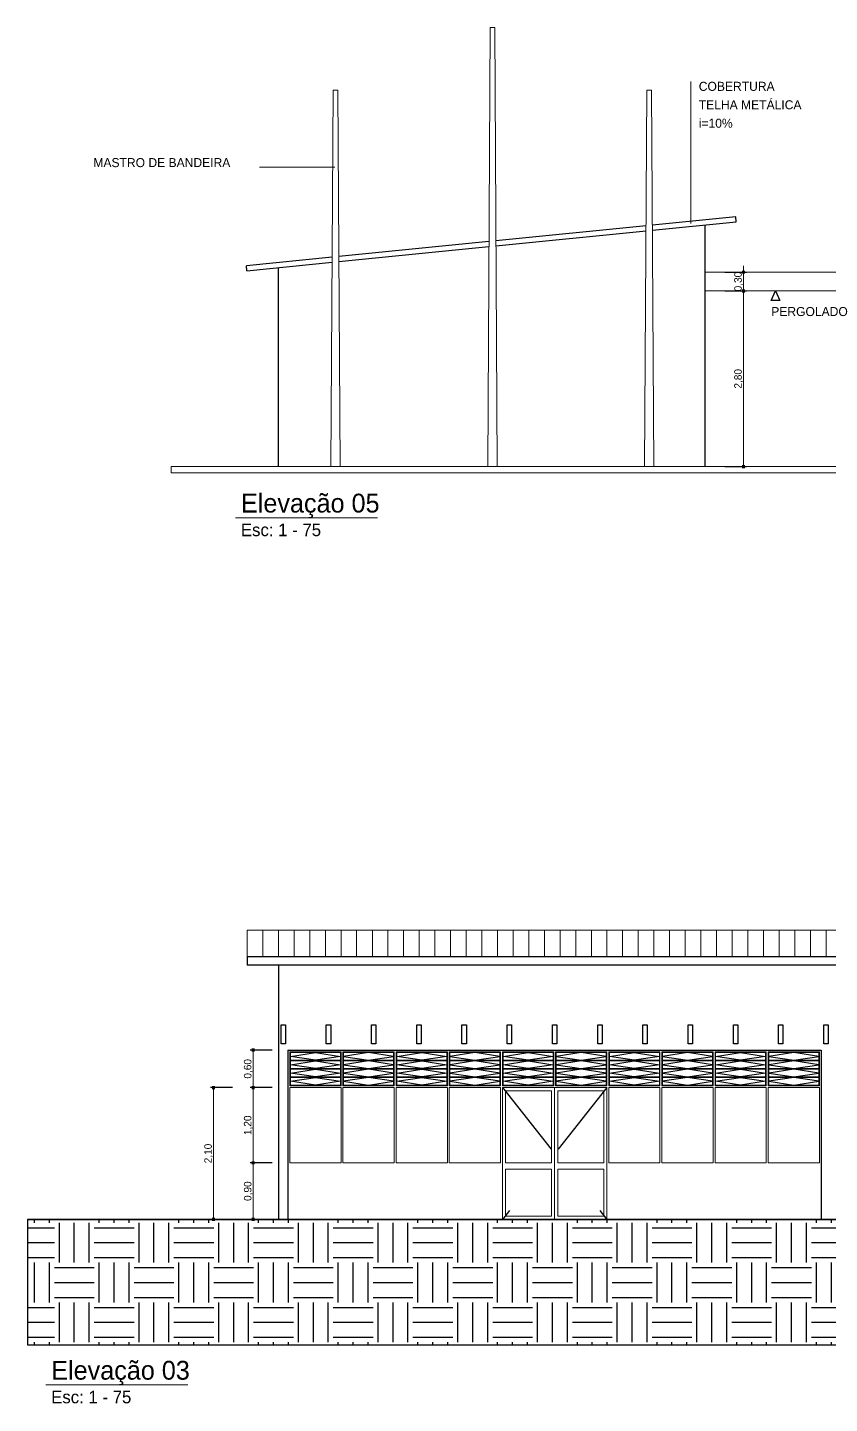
# Model space of a CAD drawing. Header units: millimetres. Extents: x 3006 to 6000, y 1661 to 3774.
# Drawn here: x 4152.47 to 4165.25, y 1792.82 to 1814.75 of the extents above; entities that cross this region are included whole.
import ezdxf

# ---------------------------------------------------------------- set-up
doc = ezdxf.new("R2010")
doc.units = ezdxf.units.MM
doc.header["$LTSCALE"] = 10
doc.linetypes.add('TT3', pattern=[0.25, 0.125, -0.125])
doc.linetypes.add('TT4', pattern=[0.1, 0.05, -0.05])
for name, color, linetype, lineweight in [('.10', 200, 'Continuous', 9), ('.15', 150, 'Continuous', 15), ('.25', 70, 'Continuous', 25), ('.30', 50, 'Continuous', 30), ('COTAS', 230, 'Continuous', 15)]:
    doc.layers.add(name, color=color, linetype=linetype, lineweight=lineweight)
for name, color, linetype in [('.20 hachura', 185, 'Continuous'), ('ARQ-SMB', 9, 'Continuous'), ('Escrita', 34, 'Continuous')]:
    doc.layers.add(name, color=color, linetype=linetype)
doc.layers.add('Verde', color=7, linetype='Continuous', true_color=0x136734)
doc.styles.add('Texto Wilian', font='himalaya.ttf')
doc.dimstyles.new('Cota 1-75 Exter WMJ', dxfattribs={"dimtxt": 0.12, "dimasz": 0.05, "dimexe": 0.05, "dimexo": 0.1, "dimgap": 0.002, "dimtad": 1, "dimzin": 1, "dimtxsty": 'Texto Wilian', "dimblk": 'BOXFILLED', "dimcen": 2.5, "dimclrd": 230, "dimclre": 230, "dimclrt": 104, "dimazin": 0, "dimtfac": 1, "dimtix": 1, "dimtmove": 0, "dimatfit": 3, "dimfxl": 0.3, "dimfxlon": 1, "dimlwd": 20, "dimarcsym": 1})

# ---------------------------------------------------------------- blocks, each defined once
blk = doc.blocks.new('_BoxFilled')
at = {"color": 0, "linetype": 'ByBlock', "lineweight": -2}
blk.add_line((-0.5, 0), (-1, 0), dxfattribs=at)
at = {"color": 0, "linetype": 'ByBlock'}
blk.add_solid([(-0.5, 0.5), (0.5, 0.5), (-0.5, -0.5), (0.5, -0.5)], dxfattribs=at)
blk = doc.blocks.new('*D556')
at = {"layer": 'COTAS', "color": 230, "lineweight": -2, "transparency": 16777216}
for p, q in [((4156.369, 1797.854), (4156.019, 1797.854)), ((4156.369, 1796.654), (4156.019, 1796.654))]:
    blk.add_line(p, q, dxfattribs=at)
at = {"layer": 'COTAS', "color": 230, "linetype": 'Continuous', "lineweight": 20, "transparency": 16777216}
blk.add_line((4156.069, 1796.704), (4156.069, 1797.804), dxfattribs=at)
at = {"layer": 'Defpoints', "color": 0, "transparency": 16777216}
for p in [(4156.069, 1797.854), (4157.569, 1797.854), (4157.569, 1796.654)]:
    blk.add_point(p, dxfattribs=at)
at = {"layer": 'COTAS', "color": 230, "lineweight": 20, "transparency": 16777216, "xscale": 0.05, "yscale": 0.05, "zscale": 0.05}
for p, rotation in [((4156.069, 1797.854), 90), ((4156.069, 1796.654), 270)]:
    blk.add_blockref('_BoxFilled', p, dxfattribs=dict(at, rotation=rotation))
at = {"layer": 'COTAS', "color": 104, "transparency": 16777216, "insert": (4155.992, 1797.254), "char_height": 0.12, "attachment_point": 5, "rotation": 90, "style": 'Texto Wilian'}
blk.add_mtext('1,20', dxfattribs=at)
blk = doc.blocks.new('*D557')
at = {"layer": 'COTAS', "color": 230, "lineweight": -2, "transparency": 16777216}
for p, q in [((4156.369, 1798.454), (4156.019, 1798.454)), ((4156.369, 1797.854), (4156.019, 1797.854))]:
    blk.add_line(p, q, dxfattribs=at)
at = {"layer": 'COTAS', "color": 230, "linetype": 'Continuous', "lineweight": 20, "transparency": 16777216}
blk.add_line((4156.069, 1797.904), (4156.069, 1798.404), dxfattribs=at)
at = {"layer": 'Defpoints', "color": 0, "transparency": 16777216}
for p in [(4156.069, 1798.454), (4157.569, 1798.454), (4157.569, 1797.854)]:
    blk.add_point(p, dxfattribs=at)
at = {"layer": 'COTAS', "color": 230, "lineweight": 20, "transparency": 16777216, "xscale": 0.05, "yscale": 0.05, "zscale": 0.05}
for p, rotation in [((4156.069, 1798.454), 90), ((4156.069, 1797.854), 270)]:
    blk.add_blockref('_BoxFilled', p, dxfattribs=dict(at, rotation=rotation))
at = {"layer": 'COTAS', "color": 104, "transparency": 16777216, "insert": (4155.992, 1798.154), "char_height": 0.12, "attachment_point": 5, "rotation": 90, "style": 'Texto Wilian'}
blk.add_mtext('0,60', dxfattribs=at)
blk = doc.blocks.new('*D577')
at = {"layer": 'COTAS', "color": 230, "linetype": 'Continuous', "lineweight": 20, "transparency": 16777216}
for p, q in [((4163.883, 1810.904), (4163.883, 1810.954)), ((4163.883, 1810.554), (4163.883, 1810.854)), ((4163.883, 1810.504), (4163.883, 1810.454))]:
    blk.add_line(p, q, dxfattribs=at)
at = {"layer": 'COTAS', "color": 230, "lineweight": -2, "transparency": 16777216}
for p, q in [((4163.583, 1810.854), (4163.933, 1810.854)), ((4163.583, 1810.554), (4163.933, 1810.554))]:
    blk.add_line(p, q, dxfattribs=at)
at = {"layer": 'Defpoints', "color": 0, "transparency": 16777216}
for p in [(4163.273, 1810.854), (4163.883, 1810.854), (4163.273, 1810.554)]:
    blk.add_point(p, dxfattribs=at)
at = {"layer": 'COTAS', "color": 230, "lineweight": 20, "transparency": 16777216, "xscale": 0.05, "yscale": 0.05, "zscale": 0.05}
for p, rotation in [((4163.883, 1810.854), 270), ((4163.883, 1810.554), 90)]:
    blk.add_blockref('_BoxFilled', p, dxfattribs=dict(at, rotation=rotation))
at = {"layer": 'COTAS', "color": 104, "transparency": 16777216, "insert": (4163.806, 1810.704), "char_height": 0.12, "attachment_point": 5, "rotation": 90, "style": 'Texto Wilian'}
blk.add_mtext('0,30', dxfattribs=at)
blk = doc.blocks.new('*D578')
at = {"layer": 'COTAS', "color": 230, "lineweight": -2, "transparency": 16777216}
for p, q in [((4163.583, 1810.554), (4163.933, 1810.554)), ((4163.583, 1807.754), (4163.933, 1807.754))]:
    blk.add_line(p, q, dxfattribs=at)
at = {"layer": 'COTAS', "color": 230, "linetype": 'Continuous', "lineweight": 20, "transparency": 16777216}
blk.add_line((4163.883, 1810.504), (4163.883, 1807.804), dxfattribs=at)
at = {"layer": 'Defpoints', "color": 0, "transparency": 16777216}
for p in [(4163.273, 1810.554), (4163.273, 1807.754), (4163.883, 1807.754)]:
    blk.add_point(p, dxfattribs=at)
at = {"layer": 'COTAS', "color": 230, "lineweight": 20, "transparency": 16777216, "xscale": 0.05, "yscale": 0.05, "zscale": 0.05}
for p, rotation in [((4163.883, 1810.554), 90), ((4163.883, 1807.754), 270)]:
    blk.add_blockref('_BoxFilled', p, dxfattribs=dict(at, rotation=rotation))
at = {"layer": 'COTAS', "color": 104, "transparency": 16777216, "insert": (4163.806, 1809.154), "char_height": 0.12, "attachment_point": 5, "rotation": 90, "style": 'Texto Wilian'}
blk.add_mtext('2,80', dxfattribs=at)
blk = doc.blocks.new('*D566')
at = {"layer": 'COTAS', "color": 230, "lineweight": -2, "transparency": 16777216}
for p, q in [((4156.369, 1796.654), (4156.019, 1796.654)), ((4156.369, 1795.754), (4156.019, 1795.754))]:
    blk.add_line(p, q, dxfattribs=at)
at = {"layer": 'COTAS', "color": 230, "linetype": 'Continuous', "lineweight": 20, "transparency": 16777216}
blk.add_line((4156.069, 1795.804), (4156.069, 1796.604), dxfattribs=at)
at = {"layer": 'Defpoints', "color": 0, "transparency": 16777216}
for p in [(4156.069, 1796.654), (4157.569, 1796.654), (4157.569, 1795.754)]:
    blk.add_point(p, dxfattribs=at)
at = {"layer": 'COTAS', "color": 230, "lineweight": 20, "transparency": 16777216, "xscale": 0.05, "yscale": 0.05, "zscale": 0.05}
for p, rotation in [((4156.069, 1796.654), 90), ((4156.069, 1795.754), 270)]:
    blk.add_blockref('_BoxFilled', p, dxfattribs=dict(at, rotation=rotation))
at = {"layer": 'COTAS', "color": 104, "transparency": 16777216, "insert": (4155.992, 1796.204), "char_height": 0.12, "attachment_point": 5, "rotation": 90, "style": 'Texto Wilian'}
blk.add_mtext('0,90', dxfattribs=at)
blk = doc.blocks.new('*D568')
at = {"layer": 'COTAS', "color": 230, "lineweight": -2, "transparency": 16777216}
for p, q in [((4155.737, 1797.854), (4155.387, 1797.854)), ((4155.737, 1795.754), (4155.387, 1795.754))]:
    blk.add_line(p, q, dxfattribs=at)
at = {"layer": 'COTAS', "color": 230, "linetype": 'Continuous', "lineweight": 20, "transparency": 16777216}
blk.add_line((4155.437, 1795.804), (4155.437, 1797.804), dxfattribs=at)
at = {"layer": 'Defpoints', "color": 0, "transparency": 16777216}
for p in [(4155.437, 1797.854), (4156.037, 1797.854), (4156.037, 1795.754)]:
    blk.add_point(p, dxfattribs=at)
at = {"layer": 'COTAS', "color": 230, "lineweight": 20, "transparency": 16777216, "xscale": 0.05, "yscale": 0.05, "zscale": 0.05}
for p, rotation in [((4155.437, 1797.854), 90), ((4155.437, 1795.754), 270)]:
    blk.add_blockref('_BoxFilled', p, dxfattribs=dict(at, rotation=rotation))
at = {"layer": 'COTAS', "color": 104, "transparency": 16777216, "insert": (4155.361, 1796.804), "char_height": 0.12, "attachment_point": 5, "rotation": 90, "style": 'Texto Wilian'}
blk.add_mtext('2,10', dxfattribs=at)

msp = doc.modelspace()

# ---------------------------------------------------------------- hatches: boundary and pattern name
at = {"layer": '.20 hachura', "true_color": 0xc2a3a3}
h = msp.add_hatch(dxfattribs=at)
h.set_pattern_fill('EARTH', color=253, scale=0.1)
h.paths.add_polyline_path([(4152.473, 1795.754), (4152.473, 1793.754), (4177.923, 1793.754), (4177.923, 1795.754)])

# ---------------------------------------------------------------- linework, layer by layer
at = {"layer": '.10', "color": 200, "lineweight": 9}
for p, q in [((4156.653, 1797.884), (4156.653, 1798.424)), ((4156.653, 1798.424), (4157.47, 1798.424)), ((4156.663, 1798.291), (4156.663, 1798.414)), ((4156.663, 1798.414), (4157.46, 1798.414)), ((4157.46, 1798.414), (4157.46, 1798.291)), ((4157.47, 1798.424), (4157.47, 1797.884)), ((4158.317, 1798.424), (4157.5, 1798.424)), ((4157.5, 1798.424), (4157.5, 1797.884)), ((4158.307, 1798.414), (4157.51, 1798.414)), ((4157.51, 1798.414), (4157.51, 1798.291)), ((4158.307, 1798.291), (4158.307, 1798.414)), ((4158.317, 1797.884), (4158.317, 1798.424)), ((4158.347, 1797.884), (4158.347, 1798.424)), ((4158.347, 1798.424), (4159.164, 1798.424)), ((4158.357, 1798.291), (4158.357, 1798.414)), ((4158.357, 1798.414), (4159.154, 1798.414)), ((4159.154, 1798.414), (4159.154, 1798.291)), ((4159.164, 1798.424), (4159.164, 1797.884)), ((4160.011, 1798.424), (4159.194, 1798.424)), ((4159.194, 1798.424), (4159.194, 1797.884)), ((4160.001, 1798.414), (4159.204, 1798.414)), ((4159.204, 1798.414), (4159.204, 1798.291)), ((4160.001, 1798.291), (4160.001, 1798.414)), ((4160.011, 1797.884), (4160.011, 1798.424)), ((4160.041, 1797.884), (4160.041, 1798.424)), ((4160.041, 1798.424), (4160.858, 1798.424)), ((4160.051, 1798.291), (4160.051, 1798.414)), ((4160.051, 1798.414), (4160.848, 1798.414)), ((4160.848, 1798.414), (4160.848, 1798.291)), ((4160.858, 1798.424), (4160.858, 1797.884)), ((4161.705, 1798.424), (4160.888, 1798.424)), ((4160.888, 1798.424), (4160.888, 1797.884)), ((4161.695, 1798.414), (4160.898, 1798.414)), ((4160.898, 1798.414), (4160.898, 1798.291)), ((4161.695, 1798.291), (4161.695, 1798.414)), ((4161.705, 1797.884), (4161.705, 1798.424)), ((4161.735, 1797.884), (4161.735, 1798.424)), ((4161.735, 1798.424), (4162.552, 1798.424)), ((4161.745, 1798.291), (4161.745, 1798.414)), ((4161.745, 1798.414), (4162.542, 1798.414)), ((4162.542, 1798.414), (4162.542, 1798.291)), ((4162.552, 1798.424), (4162.552, 1797.884)), ((4163.399, 1798.424), (4162.582, 1798.424)), ((4162.582, 1798.424), (4162.582, 1797.884)), ((4163.389, 1798.414), (4162.592, 1798.414)), ((4162.592, 1798.414), (4162.592, 1798.291)), ((4163.389, 1798.291), (4163.389, 1798.414)), ((4163.399, 1797.884), (4163.399, 1798.424)), ((4163.429, 1797.884), (4163.429, 1798.424)), ((4163.429, 1798.424), (4164.246, 1798.424)), ((4163.439, 1798.291), (4163.439, 1798.414)), ((4163.439, 1798.414), (4164.236, 1798.414)), ((4164.236, 1798.414), (4164.236, 1798.291)), ((4164.246, 1798.424), (4164.246, 1797.884)), ((4165.093, 1798.424), (4164.276, 1798.424)), ((4164.276, 1798.424), (4164.276, 1797.884)), ((4165.083, 1798.414), (4164.286, 1798.414)), ((4164.286, 1798.414), (4164.286, 1798.291)), ((4165.083, 1798.291), (4165.083, 1798.414)), ((4165.093, 1797.884), (4165.093, 1798.424)), ((4156.663, 1798.291), (4157.46, 1798.291)), ((4156.663, 1798.159), (4156.663, 1798.281)), ((4156.663, 1798.281), (4157.46, 1798.281)), ((4157.46, 1798.281), (4157.46, 1798.159)), ((4158.307, 1798.291), (4157.51, 1798.291)), ((4157.51, 1798.281), (4157.51, 1798.159)), ((4158.307, 1798.281), (4157.51, 1798.281)), ((4158.307, 1798.159), (4158.307, 1798.281)), ((4158.357, 1798.291), (4159.154, 1798.291)), ((4158.357, 1798.159), (4158.357, 1798.281)), ((4158.357, 1798.281), (4159.154, 1798.281)), ((4159.154, 1798.281), (4159.154, 1798.159)), ((4160.001, 1798.291), (4159.204, 1798.291)), ((4159.204, 1798.281), (4159.204, 1798.159)), ((4160.001, 1798.281), (4159.204, 1798.281)), ((4160.001, 1798.159), (4160.001, 1798.281)), ((4160.051, 1798.291), (4160.848, 1798.291)), ((4160.051, 1798.159), (4160.051, 1798.281)), ((4160.051, 1798.281), (4160.848, 1798.281)), ((4160.848, 1798.281), (4160.848, 1798.159)), ((4161.695, 1798.291), (4160.898, 1798.291)), ((4160.898, 1798.281), (4160.898, 1798.159)), ((4161.695, 1798.281), (4160.898, 1798.281)), ((4161.695, 1798.159), (4161.695, 1798.281)), ((4161.745, 1798.291), (4162.542, 1798.291)), ((4161.745, 1798.159), (4161.745, 1798.281)), ((4161.745, 1798.281), (4162.542, 1798.281)), ((4162.542, 1798.281), (4162.542, 1798.159)), ((4163.389, 1798.291), (4162.592, 1798.291)), ((4162.592, 1798.281), (4162.592, 1798.159)), ((4163.389, 1798.281), (4162.592, 1798.281)), ((4163.389, 1798.159), (4163.389, 1798.281)), ((4163.439, 1798.291), (4164.236, 1798.291)), ((4163.439, 1798.159), (4163.439, 1798.281)), ((4163.439, 1798.281), (4164.236, 1798.281)), ((4164.236, 1798.281), (4164.236, 1798.159)), ((4165.083, 1798.291), (4164.286, 1798.291)), ((4164.286, 1798.281), (4164.286, 1798.159)), ((4165.083, 1798.281), (4164.286, 1798.281)), ((4165.083, 1798.159), (4165.083, 1798.281)), ((4156.663, 1798.159), (4157.46, 1798.159)), ((4156.663, 1798.026), (4156.663, 1798.149)), ((4156.663, 1798.149), (4157.46, 1798.149)), ((4156.663, 1798.026), (4157.46, 1798.026)), ((4156.663, 1797.894), (4156.663, 1798.016)), ((4156.663, 1798.016), (4157.46, 1798.016)), ((4157.46, 1798.149), (4157.46, 1798.026)), ((4157.46, 1798.016), (4157.46, 1797.894)), ((4158.307, 1798.159), (4157.51, 1798.159)), ((4157.51, 1798.149), (4157.51, 1798.026)), ((4158.307, 1798.149), (4157.51, 1798.149)), ((4158.307, 1798.026), (4157.51, 1798.026)), ((4157.51, 1798.016), (4157.51, 1797.894)), ((4158.307, 1798.016), (4157.51, 1798.016)), ((4158.307, 1798.026), (4158.307, 1798.149)), ((4158.307, 1797.894), (4158.307, 1798.016)), ((4158.357, 1798.159), (4159.154, 1798.159)), ((4158.357, 1798.026), (4158.357, 1798.149)), ((4158.357, 1798.149), (4159.154, 1798.149)), ((4158.357, 1798.026), (4159.154, 1798.026)), ((4158.357, 1797.894), (4158.357, 1798.016)), ((4158.357, 1798.016), (4159.154, 1798.016)), ((4159.154, 1798.149), (4159.154, 1798.026)), ((4159.154, 1798.016), (4159.154, 1797.894)), ((4160.001, 1798.159), (4159.204, 1798.159)), ((4159.204, 1798.149), (4159.204, 1798.026)), ((4160.001, 1798.149), (4159.204, 1798.149)), ((4160.001, 1798.026), (4159.204, 1798.026)), ((4159.204, 1798.016), (4159.204, 1797.894)), ((4160.001, 1798.016), (4159.204, 1798.016)), ((4160.001, 1798.026), (4160.001, 1798.149)), ((4160.001, 1797.894), (4160.001, 1798.016)), ((4160.051, 1798.159), (4160.848, 1798.159)), ((4160.051, 1798.026), (4160.051, 1798.149)), ((4160.051, 1798.149), (4160.848, 1798.149)), ((4160.051, 1798.026), (4160.848, 1798.026)), ((4160.051, 1797.894), (4160.051, 1798.016)), ((4160.051, 1798.016), (4160.848, 1798.016)), ((4160.848, 1798.149), (4160.848, 1798.026)), ((4160.848, 1798.016), (4160.848, 1797.894)), ((4161.695, 1798.159), (4160.898, 1798.159)), ((4160.898, 1798.149), (4160.898, 1798.026)), ((4161.695, 1798.149), (4160.898, 1798.149)), ((4161.695, 1798.026), (4160.898, 1798.026)), ((4160.898, 1798.016), (4160.898, 1797.894)), ((4161.695, 1798.016), (4160.898, 1798.016)), ((4161.695, 1798.026), (4161.695, 1798.149)), ((4161.695, 1797.894), (4161.695, 1798.016)), ((4161.745, 1798.159), (4162.542, 1798.159)), ((4161.745, 1798.026), (4161.745, 1798.149)), ((4161.745, 1798.149), (4162.542, 1798.149)), ((4161.745, 1798.026), (4162.542, 1798.026)), ((4161.745, 1797.894), (4161.745, 1798.016)), ((4161.745, 1798.016), (4162.542, 1798.016)), ((4162.542, 1798.149), (4162.542, 1798.026)), ((4162.542, 1798.016), (4162.542, 1797.894)), ((4163.389, 1798.159), (4162.592, 1798.159)), ((4162.592, 1798.149), (4162.592, 1798.026)), ((4163.389, 1798.149), (4162.592, 1798.149)), ((4163.389, 1798.026), (4162.592, 1798.026)), ((4162.592, 1798.016), (4162.592, 1797.894)), ((4163.389, 1798.016), (4162.592, 1798.016)), ((4163.389, 1798.026), (4163.389, 1798.149)), ((4163.389, 1797.894), (4163.389, 1798.016)), ((4163.439, 1798.159), (4164.236, 1798.159)), ((4163.439, 1798.026), (4163.439, 1798.149)), ((4163.439, 1798.149), (4164.236, 1798.149)), ((4163.439, 1798.026), (4164.236, 1798.026)), ((4163.439, 1797.894), (4163.439, 1798.016)), ((4163.439, 1798.016), (4164.236, 1798.016)), ((4164.236, 1798.149), (4164.236, 1798.026)), ((4164.236, 1798.016), (4164.236, 1797.894)), ((4165.083, 1798.159), (4164.286, 1798.159)), ((4164.286, 1798.149), (4164.286, 1798.026)), ((4165.083, 1798.149), (4164.286, 1798.149)), ((4165.083, 1798.026), (4164.286, 1798.026)), ((4164.286, 1798.016), (4164.286, 1797.894)), ((4165.083, 1798.016), (4164.286, 1798.016)), ((4165.083, 1798.026), (4165.083, 1798.149)), ((4165.083, 1797.894), (4165.083, 1798.016)), ((4156.653, 1797.884), (4157.47, 1797.884)), ((4156.653, 1797.854), (4157.47, 1797.854)), ((4156.653, 1796.654), (4156.653, 1797.854)), ((4156.663, 1797.894), (4157.46, 1797.894)), ((4157.47, 1797.854), (4157.47, 1796.654)), ((4158.317, 1797.884), (4157.5, 1797.884)), ((4157.5, 1797.854), (4158.317, 1797.854)), ((4157.5, 1797.854), (4157.5, 1796.654)), ((4158.307, 1797.894), (4157.51, 1797.894)), ((4158.317, 1797.854), (4158.317, 1796.654)), ((4158.347, 1797.884), (4159.164, 1797.884)), ((4158.347, 1797.854), (4159.164, 1797.854)), ((4158.347, 1797.854), (4158.347, 1796.654)), ((4158.357, 1797.894), (4159.154, 1797.894)), ((4159.164, 1797.854), (4159.164, 1796.654)), ((4160.011, 1797.884), (4159.194, 1797.884)), ((4159.194, 1797.854), (4160.011, 1797.854)), ((4159.194, 1797.854), (4159.194, 1796.654)), ((4160.001, 1797.894), (4159.204, 1797.894)), ((4160.011, 1797.854), (4160.011, 1796.654)), ((4160.041, 1797.884), (4160.858, 1797.884)), ((4160.041, 1797.854), (4161.705, 1797.854)), ((4160.041, 1797.854), (4160.041, 1795.754)), ((4160.051, 1797.894), (4160.848, 1797.894)), ((4160.091, 1797.804), (4160.823, 1797.804)), ((4160.091, 1797.804), (4160.091, 1796.654)), ((4160.823, 1797.804), (4160.823, 1796.654)), ((4160.873, 1797.854), (4160.873, 1795.754)), ((4161.705, 1797.884), (4160.888, 1797.884)), ((4161.695, 1797.894), (4160.898, 1797.894)), ((4160.923, 1797.804), (4161.655, 1797.804)), ((4160.923, 1797.804), (4160.923, 1796.654)), ((4161.655, 1797.804), (4161.655, 1796.654)), ((4161.705, 1797.854), (4161.705, 1795.754)), ((4161.735, 1797.884), (4162.552, 1797.884)), ((4161.735, 1797.854), (4162.552, 1797.854)), ((4161.735, 1797.854), (4161.735, 1796.654)), ((4161.745, 1797.894), (4162.542, 1797.894)), ((4162.552, 1797.854), (4162.552, 1796.654)), ((4163.399, 1797.884), (4162.582, 1797.884)), ((4162.582, 1797.854), (4163.399, 1797.854)), ((4162.582, 1797.854), (4162.582, 1796.654)), ((4163.389, 1797.894), (4162.592, 1797.894)), ((4163.399, 1797.854), (4163.399, 1796.654)), ((4163.429, 1797.884), (4164.246, 1797.884)), ((4163.429, 1797.854), (4164.246, 1797.854)), ((4163.429, 1797.854), (4163.429, 1796.654)), ((4163.439, 1797.894), (4164.236, 1797.894)), ((4164.246, 1797.854), (4164.246, 1796.654)), ((4165.093, 1797.884), (4164.276, 1797.884)), ((4164.276, 1797.854), (4165.093, 1797.854)), ((4164.276, 1797.854), (4164.276, 1796.654)), ((4165.083, 1797.894), (4164.286, 1797.894)), ((4165.093, 1796.654), (4165.093, 1797.854)), ((4156.653, 1796.654), (4157.47, 1796.654)), ((4157.5, 1796.654), (4158.317, 1796.654)), ((4158.347, 1796.654), (4159.164, 1796.654)), ((4159.194, 1796.654), (4160.011, 1796.654)), ((4160.091, 1796.654), (4160.823, 1796.654)), ((4160.923, 1796.654), (4161.655, 1796.654)), ((4161.735, 1796.654), (4162.552, 1796.654)), ((4162.582, 1796.654), (4163.399, 1796.654)), ((4163.429, 1796.654), (4164.246, 1796.654)), ((4164.276, 1796.654), (4165.093, 1796.654)), ((4160.091, 1796.554), (4160.823, 1796.554)), ((4160.091, 1796.554), (4160.091, 1795.804)), ((4160.823, 1796.554), (4160.823, 1795.804)), ((4160.923, 1796.554), (4161.655, 1796.554)), ((4160.923, 1796.554), (4160.923, 1795.804)), ((4161.655, 1796.554), (4161.655, 1795.804)), ((4160.091, 1795.804), (4160.823, 1795.804)), ((4160.923, 1795.804), (4161.655, 1795.804))]:
    msp.add_line(p, q, dxfattribs=at)
at = {"layer": '.15', "color": 150, "lineweight": 15}
for p, q in [((4163.273, 1810.854), (4166.273, 1810.854)), ((4163.273, 1810.554), (4166.273, 1810.554)), ((4154.763, 1807.754), (4178.041, 1807.754)), ((4154.763, 1807.654), (4154.763, 1807.754)), ((4154.763, 1807.654), (4178.041, 1807.654)), ((4155.973, 1800.366), (4155.973, 1799.938)), ((4174.423, 1800.366), (4155.973, 1800.366)), ((4156.222, 1800.366), (4156.222, 1799.938)), ((4156.472, 1800.366), (4156.472, 1799.938)), ((4156.721, 1800.366), (4156.721, 1799.938)), ((4156.97, 1800.366), (4156.97, 1799.938)), ((4157.22, 1800.366), (4157.22, 1799.938)), ((4157.469, 1800.366), (4157.469, 1799.938)), ((4157.718, 1800.366), (4157.718, 1799.938)), ((4157.968, 1800.366), (4157.968, 1799.938)), ((4158.217, 1800.366), (4158.217, 1799.938)), ((4158.466, 1800.366), (4158.466, 1799.938)), ((4158.715, 1800.366), (4158.715, 1799.938)), ((4158.965, 1800.366), (4158.965, 1799.938)), ((4159.214, 1800.366), (4159.214, 1799.938)), ((4159.463, 1800.366), (4159.463, 1799.938)), ((4159.713, 1800.366), (4159.713, 1799.938)), ((4159.962, 1800.366), (4159.962, 1799.938)), ((4160.211, 1800.366), (4160.211, 1799.938)), ((4160.461, 1800.366), (4160.461, 1799.938)), ((4160.71, 1800.366), (4160.71, 1799.938)), ((4160.959, 1800.366), (4160.959, 1799.938)), ((4161.209, 1800.366), (4161.209, 1799.938)), ((4161.458, 1800.366), (4161.458, 1799.938)), ((4161.707, 1800.366), (4161.707, 1799.938)), ((4161.957, 1800.366), (4161.957, 1799.938)), ((4162.206, 1800.366), (4162.206, 1799.938)), ((4162.455, 1800.366), (4162.455, 1799.938)), ((4162.705, 1800.366), (4162.705, 1799.938)), ((4162.954, 1800.366), (4162.954, 1799.938)), ((4163.203, 1800.366), (4163.203, 1799.938)), ((4163.453, 1800.366), (4163.453, 1799.938)), ((4163.702, 1800.366), (4163.702, 1799.938)), ((4163.951, 1800.366), (4163.951, 1799.938)), ((4164.201, 1800.366), (4164.201, 1799.938)), ((4164.45, 1800.366), (4164.45, 1799.938)), ((4164.699, 1800.366), (4164.699, 1799.938)), ((4164.949, 1800.366), (4164.949, 1799.938)), ((4165.198, 1800.366), (4165.198, 1799.938))]:
    msp.add_line(p, q, dxfattribs=at)
for points in [[(4159.919, 1814.754), (4159.956, 1807.754), (4159.806, 1807.754), (4159.844, 1814.754)], [(4157.419, 1813.754), (4157.456, 1807.754), (4157.306, 1807.754), (4157.344, 1813.754)], [(4162.419, 1813.754), (4162.456, 1807.754), (4162.306, 1807.754), (4162.344, 1813.754)]]:
    msp.add_lwpolyline(points, close=True, dxfattribs=at)
at = {"layer": '.20 hachura', "color": 253, "true_color": 0xc2a3a3}
msp.add_lwpolyline([(4177.923, 1795.754), (4152.473, 1795.754), (4152.473, 1793.754), (4177.923, 1793.754)], close=True, dxfattribs=at)
at = {"layer": '.25', "color": 70, "lineweight": 25}
for p, q in [((4162.33, 1811.592), (4159.937, 1811.353)), ((4163.76, 1811.735), (4162.432, 1811.603)), ((4162.433, 1811.522), (4163.768, 1811.656)), ((4163.768, 1811.656), (4163.76, 1811.735)), ((4159.826, 1811.342), (4157.435, 1811.103)), ((4159.938, 1811.273), (4162.33, 1811.512)), ((4157.436, 1811.023), (4159.825, 1811.262)), ((4157.327, 1811.092), (4155.96, 1810.955)), ((4155.968, 1810.876), (4155.96, 1810.955)), ((4155.968, 1810.876), (4157.327, 1811.012)), ((4155.973, 1799.938), (4155.973, 1799.809)), ((4174.423, 1799.938), (4155.973, 1799.938)), ((4174.423, 1799.809), (4155.973, 1799.809))]:
    msp.add_line(p, q, dxfattribs=at)
for points in [[(4156.583, 1798.554), (4156.513, 1798.554), (4156.513, 1798.854), (4156.583, 1798.854)], [(4157.304, 1798.554), (4157.234, 1798.554), (4157.234, 1798.854), (4157.304, 1798.854)], [(4158.025, 1798.554), (4157.955, 1798.554), (4157.955, 1798.854), (4158.025, 1798.854)], [(4158.745, 1798.554), (4158.675, 1798.554), (4158.675, 1798.854), (4158.745, 1798.854)], [(4159.466, 1798.554), (4159.396, 1798.554), (4159.396, 1798.854), (4159.466, 1798.854)], [(4160.187, 1798.554), (4160.117, 1798.554), (4160.117, 1798.854), (4160.187, 1798.854)], [(4160.908, 1798.554), (4160.838, 1798.554), (4160.838, 1798.854), (4160.908, 1798.854)], [(4161.629, 1798.554), (4161.559, 1798.554), (4161.559, 1798.854), (4161.629, 1798.854)], [(4162.35, 1798.554), (4162.28, 1798.554), (4162.28, 1798.854), (4162.35, 1798.854)], [(4163.07, 1798.554), (4163, 1798.554), (4163, 1798.854), (4163.07, 1798.854)], [(4163.791, 1798.554), (4163.721, 1798.554), (4163.721, 1798.854), (4163.791, 1798.854)], [(4164.512, 1798.554), (4164.442, 1798.554), (4164.442, 1798.854), (4164.512, 1798.854)], [(4165.233, 1798.554), (4165.163, 1798.554), (4165.163, 1798.854), (4165.233, 1798.854)]]:
    msp.add_lwpolyline(points, close=True, dxfattribs=at)
at = {"layer": '.30', "color": 50, "lineweight": 30}
for p, q in [((4163.273, 1807.754), (4163.273, 1811.606)), ((4156.473, 1807.754), (4156.473, 1810.926)), ((4156.473, 1799.809), (4156.473, 1795.754)), ((4156.623, 1798.454), (4156.623, 1795.754)), ((4156.623, 1798.454), (4165.123, 1798.454)), ((4165.123, 1798.454), (4165.123, 1795.754)), ((4152.473, 1795.754), (4177.923, 1795.754))]:
    msp.add_line(p, q, dxfattribs=at)
at = {"layer": 'ARQ-SMB', "linetype": 'TT3'}
for p, q in [((4160.041, 1797.854), (4161.705, 1795.754)), ((4161.705, 1797.854), (4160.041, 1795.754))]:
    msp.add_line(p, q, dxfattribs=at)
at = {"layer": 'ARQ-SMB'}
msp.add_lwpolyline([(4164.394, 1810.554), (4164.464, 1810.404), (4164.325, 1810.404)], close=True, dxfattribs=at)
at = {"layer": 'ARQ-SMB', "linetype": 'TT4'}
for points in [[(4156.663, 1798.352), (4157.061, 1798.414), (4157.46, 1798.352), (4157.061, 1798.291)], [(4158.307, 1798.352), (4157.908, 1798.414), (4157.51, 1798.352), (4157.908, 1798.291)], [(4158.357, 1798.352), (4158.755, 1798.414), (4159.154, 1798.352), (4158.755, 1798.291)], [(4160.001, 1798.352), (4159.602, 1798.414), (4159.204, 1798.352), (4159.602, 1798.291)], [(4160.051, 1798.352), (4160.449, 1798.414), (4160.848, 1798.352), (4160.449, 1798.291)], [(4161.695, 1798.352), (4161.296, 1798.414), (4160.898, 1798.352), (4161.296, 1798.291)], [(4161.745, 1798.352), (4162.143, 1798.414), (4162.542, 1798.352), (4162.143, 1798.291)], [(4163.389, 1798.352), (4162.99, 1798.414), (4162.592, 1798.352), (4162.99, 1798.291)], [(4163.439, 1798.352), (4163.837, 1798.414), (4164.236, 1798.352), (4163.837, 1798.291)], [(4165.083, 1798.352), (4164.684, 1798.414), (4164.286, 1798.352), (4164.684, 1798.291)], [(4156.663, 1798.22), (4157.061, 1798.281), (4157.46, 1798.22), (4157.061, 1798.159)], [(4158.307, 1798.22), (4157.908, 1798.281), (4157.51, 1798.22), (4157.908, 1798.159)], [(4158.357, 1798.22), (4158.755, 1798.281), (4159.154, 1798.22), (4158.755, 1798.159)], [(4160.001, 1798.22), (4159.602, 1798.281), (4159.204, 1798.22), (4159.602, 1798.159)], [(4160.051, 1798.22), (4160.449, 1798.281), (4160.848, 1798.22), (4160.449, 1798.159)], [(4161.695, 1798.22), (4161.296, 1798.281), (4160.898, 1798.22), (4161.296, 1798.159)], [(4161.745, 1798.22), (4162.143, 1798.281), (4162.542, 1798.22), (4162.143, 1798.159)], [(4163.389, 1798.22), (4162.99, 1798.281), (4162.592, 1798.22), (4162.99, 1798.159)], [(4163.439, 1798.22), (4163.837, 1798.281), (4164.236, 1798.22), (4163.837, 1798.159)], [(4165.083, 1798.22), (4164.684, 1798.281), (4164.286, 1798.22), (4164.684, 1798.159)], [(4156.663, 1798.087), (4157.061, 1798.149), (4157.46, 1798.087), (4157.061, 1798.026)], [(4156.663, 1797.955), (4157.061, 1798.016), (4157.46, 1797.955), (4157.061, 1797.894)], [(4158.307, 1798.087), (4157.908, 1798.149), (4157.51, 1798.087), (4157.908, 1798.026)], [(4158.307, 1797.955), (4157.908, 1798.016), (4157.51, 1797.955), (4157.908, 1797.894)], [(4158.357, 1798.087), (4158.755, 1798.149), (4159.154, 1798.087), (4158.755, 1798.026)], [(4158.357, 1797.955), (4158.755, 1798.016), (4159.154, 1797.955), (4158.755, 1797.894)], [(4160.001, 1798.087), (4159.602, 1798.149), (4159.204, 1798.087), (4159.602, 1798.026)], [(4160.001, 1797.955), (4159.602, 1798.016), (4159.204, 1797.955), (4159.602, 1797.894)], [(4160.051, 1798.087), (4160.449, 1798.149), (4160.848, 1798.087), (4160.449, 1798.026)], [(4160.051, 1797.955), (4160.449, 1798.016), (4160.848, 1797.955), (4160.449, 1797.894)], [(4161.695, 1798.087), (4161.296, 1798.149), (4160.898, 1798.087), (4161.296, 1798.026)], [(4161.695, 1797.955), (4161.296, 1798.016), (4160.898, 1797.955), (4161.296, 1797.894)], [(4161.745, 1798.087), (4162.143, 1798.149), (4162.542, 1798.087), (4162.143, 1798.026)], [(4161.745, 1797.955), (4162.143, 1798.016), (4162.542, 1797.955), (4162.143, 1797.894)], [(4163.389, 1798.087), (4162.99, 1798.149), (4162.592, 1798.087), (4162.99, 1798.026)], [(4163.389, 1797.955), (4162.99, 1798.016), (4162.592, 1797.955), (4162.99, 1797.894)], [(4163.439, 1798.087), (4163.837, 1798.149), (4164.236, 1798.087), (4163.837, 1798.026)], [(4163.439, 1797.955), (4163.837, 1798.016), (4164.236, 1797.955), (4163.837, 1797.894)], [(4165.083, 1798.087), (4164.684, 1798.149), (4164.286, 1798.087), (4164.684, 1798.026)], [(4165.083, 1797.955), (4164.684, 1798.016), (4164.286, 1797.955), (4164.684, 1797.894)]]:
    msp.add_lwpolyline(points, close=True, dxfattribs=at)
at = {"layer": 'Verde', "color": 106, "lineweight": 9}
for p, q in [((4155.787, 1806.937), (4158.051, 1806.937)), ((4152.762, 1793.114), (4155.026, 1793.114))]:
    msp.add_line(p, q, dxfattribs=at)

# ---------------------------------------------------------------- texts
at = {"layer": 'Escrita', "style": 'Texto Wilian'}
for s, p in [('COBERTURA', (4163.17, 1813.744)), ('TELHA METÁLICA', (4163.17, 1813.45)), ('i=10%%%', (4163.17, 1813.156)), ('MASTRO DE BANDEIRA', (4153.522, 1812.528)), ('PERGOLADO', (4164.325, 1810.154))]:
    msp.add_text(s, height=0.144, dxfattribs=at).set_placement(p)
at = {"layer": 'Escrita', "attachment_point": 1, "style": 'Texto Wilian'}
for s, insert, char_height, width in [('{\\C50;Elevação 05 }', (4155.875, 1807.322), 0.3, 7.44131), ('{\\C50;Esc: 1 - 75}', (4155.873, 1806.845), 0.2, 3.14298), ('{\\C50;Elevação 03 }', (4152.851, 1793.499), 0.3, 7.44131), ('{\\C50;Esc: 1 - 75}', (4152.849, 1793.022), 0.2, 3.14298)]:
    msp.add_mtext(s, dxfattribs=dict(at, insert=insert, char_height=char_height, width=width))

# ---------------------------------------------------------------- dimensions: what is measured, and where the dimension line sits
at = {"layer": 'COTAS'}
for base, p1, p2, picture, middle in [((4163.883, 1810.854), (4163.273, 1810.554), (4163.273, 1810.854), '*D577', (4163.806, 1810.704)), ((4163.883, 1807.754), (4163.273, 1810.554), (4163.273, 1807.754), '*D578', (4163.806, 1809.154)), ((4156.069, 1798.454), (4157.569, 1797.854), (4157.569, 1798.454), '*D557', (4155.992, 1798.154)), ((4155.437, 1797.854), (4156.037, 1795.754), (4156.037, 1797.854), '*D568', (4155.361, 1796.804)), ((4156.069, 1797.854), (4157.569, 1796.654), (4157.569, 1797.854), '*D556', (4155.992, 1797.254)), ((4156.069, 1796.654), (4157.569, 1795.754), (4157.569, 1796.654), '*D566', (4155.992, 1796.204))]:
    dim = msp.add_linear_dim(base=base, p1=p1, p2=p2, angle=90, dimstyle='Cota 1-75 Exter WMJ', override={"dimtmove": 1}, dxfattribs=at)
    dim.commit()
    dim.dimension.update_dxf_attribs({"geometry": picture, "text_midpoint": middle})

# ---------------------------------------------------------------- leaders
for points in [[(4163.046, 1811.629), (4163.046, 1813.894)], [(4157.371, 1812.528), (4156.172, 1812.528)]]:
    msp.add_leader(points, dimstyle='Cota 1-75 Exter WMJ', override={"dimtmove": 1}, dxfattribs=at)

doc.saveas('drawing.dxf')
